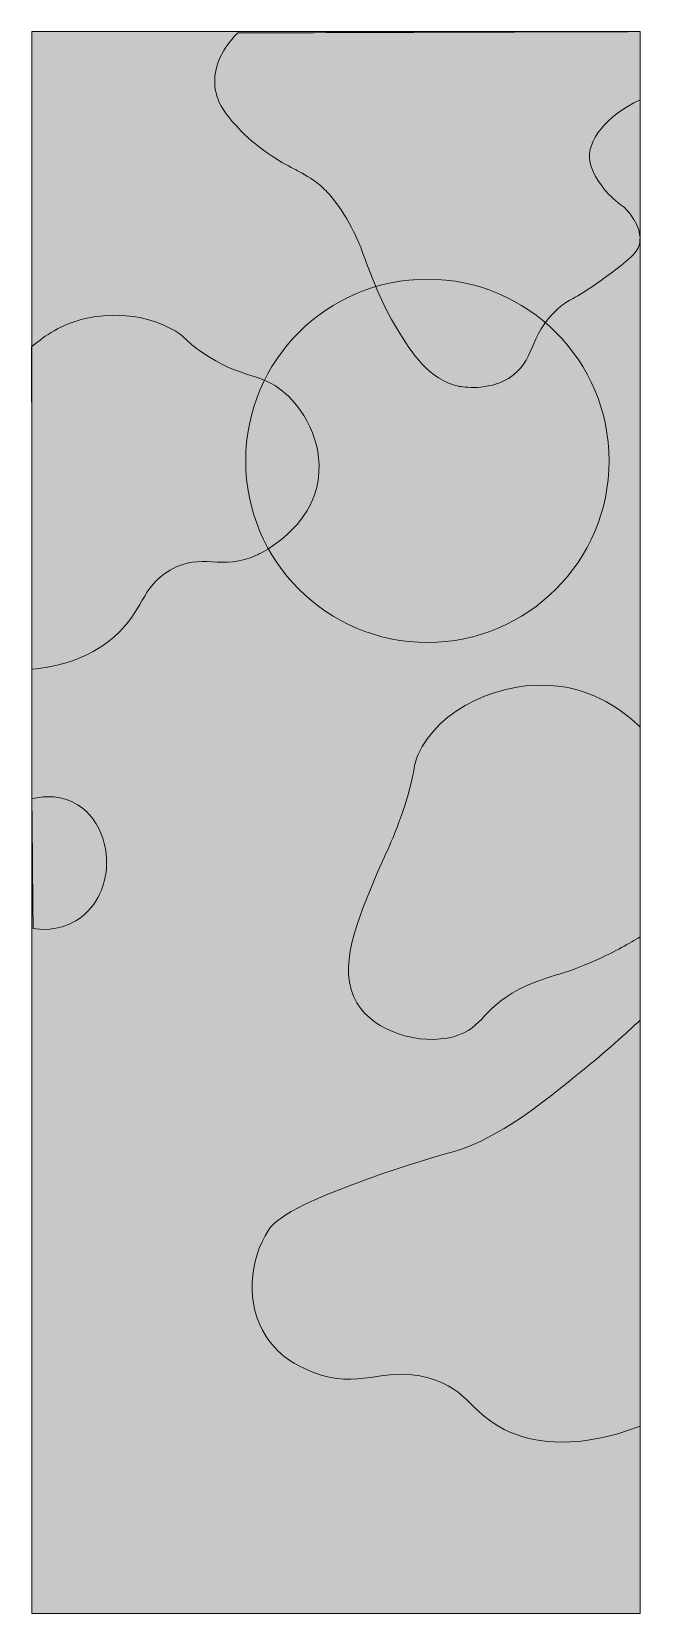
# Model space of a CAD drawing. Extents: x -902 to 1502, y -3603 to 2635.
import ezdxf

# ---------------------------------------------------------------- set-up
doc = ezdxf.new("R2010")
doc.units = 0
doc.header["$MEASUREMENT"] = 0
doc.layers.add('Capa 1', color=7, linetype='Continuous', lineweight=0)
doc.layers.add('Capa 2', color=7, linetype='Continuous', lineweight=0)

msp = doc.modelspace()

# ---------------------------------------------------------------- hatches: boundary and pattern name
at = {"layer": 'Capa 1', "transparency": 33554687}
h = msp.add_hatch(color=256, dxfattribs=at)
h.dxf.hatch_style = 2
h.set_gradient(color1=(34, 110, 144), color2=(50, 183, 190), rotation=278.87339)
edge = h.paths.add_edge_path()
edge.add_spline(control_points=[(-88.7, 2630.3), (-106.3, 2613.6), (-189.3, 2531.5), (-179.7, 2422), (-172.9, 2344.8), (-123.5, 2293.2), (-75.9, 2243.4), (-5.4, 2169.6), (96.4, 2110.7), (140.2, 2090), (147.3, 2086.6), (176.3, 2072.1), (210, 2048.9), (223.2, 2039.9), (237.7, 2028.1), (255.8, 2010.3), (255.8, 2010.3), (267.7, 1998.5), (278.7, 1985.6), (354.5, 1896.6), (398.7, 1775.6), (398.7, 1775.6), (435, 1676.3), (476.4, 1562.9), (539.9, 1461), (598.2, 1367.2), (663.1, 1263), (781.4, 1237.2), (797.6, 1233.7), (896.5, 1217.9), (977.9, 1267.8), (1088.3, 1335.6), (1051.1, 1433.6), (1174.3, 1543.4), (1222.3, 1586.1), (1225.2, 1568.8), (1345.3, 1655.6), (1462.1, 1740.1), (1489.8, 1766), (1495.8, 1803.6), (1498.6, 1821.1), (1502.2, 1873.2), (1434.6, 1943.1), (1415.4, 1955.5), (1388.9, 1975.3), (1363.1, 2005.2), (1359.6, 2009.3), (1307.4, 2070.8), (1298.5, 2123.4), (1284.9, 2203.8), (1365.4, 2306.1), (1497, 2366.3), (1497, 2456), (1497, 2545.7), (1497, 2635.4), (968.4, 2633.7), (439.9, 2632), (-88.7, 2630.3)], knot_values=[0, 0, 0, 0, 1, 1, 1, 2, 2, 2, 3, 3, 3, 4, 4, 4, 5, 5, 5, 6, 6, 6, 7, 7, 7, 8, 8, 8, 9, 9, 9, 10, 10, 10, 11, 11, 11, 12, 12, 12, 13, 13, 13, 14, 14, 14, 15, 15, 15, 16, 16, 16, 17, 17, 17, 18, 18, 18, 19, 19, 19, 19], degree=3, periodic=0)
h = msp.add_hatch(color=256, dxfattribs=at)
h.dxf.hatch_style = 2
h.set_gradient(color1=(116, 189, 129), color2=(38, 179, 167), rotation=185.06977)
edge = h.paths.add_edge_path()
edge.add_spline(control_points=[(-902.4, 1391.6), (-864.2, 1425.9), (-800.5, 1473), (-710.7, 1498.9), (-690.4, 1504.8), (-513.6, 1553), (-346.5, 1460.6), (-290.1, 1429.4), (-303.6, 1420.2), (-227.7, 1368.6), (-80.1, 1268.2), (-14.1, 1292.7), (75.2, 1226.7), (170.9, 1156.1), (247.1, 1015.9), (228.5, 874.1), (202.5, 675.5), (4.5, 579.5), (-9.2, 573.1), (-158.5, 503.6), (-228.3, 585.9), (-356.1, 511.8), (-472.7, 444.1), (-459.4, 350.3), (-578.4, 247.3), (-683.5, 156.4), (-809.9, 129.3), (-901.5, 120.8), (-901.8, 544.4), (-902.1, 968), (-902.4, 1391.6)], knot_values=[0, 0, 0, 0, 1, 1, 1, 2, 2, 2, 3, 3, 3, 4, 4, 4, 5, 5, 5, 6, 6, 6, 7, 7, 7, 8, 8, 8, 9, 9, 9, 10, 10, 10, 10], degree=3, periodic=0)
at = {"layer": 'Capa 1', "true_color": 0xd7e4ea, "transparency": 33554687}
h = msp.add_hatch(color=254, dxfattribs=at)
h.dxf.hatch_style = 2
edge = h.paths.add_edge_path()
edge.add_spline(control_points=[(1497.2, -934.9), (1458.1, -958.8), (1399.1, -992.5), (1324.2, -1026.3), (1187.2, -1088.2), (1147, -1083.7), (1052.9, -1125.9), (869.8, -1208.1), (885.8, -1295.3), (761, -1328.5), (630.1, -1363.4), (449.5, -1311), (379.8, -1194.6), (300.1, -1061.7), (381.9, -868.9), (462.2, -679.5), (495.3, -601.4), (534.2, -531.3), (575.5, -396.1), (614, -270.2), (600.2, -265.5), (621.9, -215.8), (698.3, -41.1), (951.1, 88.7), (1188.5, 52.1), (1342.7, 28.3), (1447.9, -59), (1497.6, -107.6), (1497.5, -383.4), (1497.4, -659.1), (1497.2, -934.9)], knot_values=[0, 0, 0, 0, 1, 1, 1, 2, 2, 2, 3, 3, 3, 4, 4, 4, 5, 5, 5, 6, 6, 6, 7, 7, 7, 8, 8, 8, 9, 9, 9, 10, 10, 10, 10], degree=3, periodic=0)
at = {"layer": 'Capa 1', "true_color": 0xe3efdf, "transparency": 33554687}
h = msp.add_hatch(color=254, dxfattribs=at)
h.dxf.hatch_style = 2
edge = h.paths.add_edge_path()
edge.add_spline(control_points=[(-896.4, -901.8), (-873.9, -905.4), (-800.2, -914.6), (-727.6, -871.1), (-629.6, -812.5), (-612.9, -705.9), (-609.9, -686.9), (-594, -585.5), (-633.8, -454), (-740.4, -403), (-807.3, -370.9), (-874, -383.3), (-901.5, -390.2), (-899.8, -560.7), (-898.1, -731.2), (-896.4, -901.8)], knot_values=[0, 0, 0, 0, 1, 1, 1, 2, 2, 2, 3, 3, 3, 4, 4, 4, 5, 5, 5, 5], degree=3, periodic=0)
at = {"layer": 'Capa 1', "transparency": 33554687}
h = msp.add_hatch(color=256, dxfattribs=at)
h.dxf.hatch_style = 2
h.set_gradient(color1=(34, 110, 144), color2=(50, 183, 190))
edge = h.paths.add_edge_path()
edge.add_spline(control_points=[(1497, -1263.5), (1442.6, -1314.7), (1364, -1385.8), (1265.1, -1465.8), (1123, -1580.8), (1023.4, -1661.5), (889.1, -1730.6), (768, -1792.8), (761.1, -1772.1), (482.3, -1868.7), (99, -2001.5), (52.3, -2061), (32.1, -2091.2), (-45.1, -2207.3), (-59.1, -2385.2), (21.9, -2510.7), (78.5, -2598.4), (164.8, -2634.7), (206.1, -2651.4), (389.9, -2725.9), (477.9, -2624.7), (661.4, -2674.4), (829.1, -2719.9), (827.1, -2823.4), (990.5, -2890.4), (1092.1, -2932), (1251.8, -2957.1), (1497, -2865), (1497, -2331.2), (1497, -1797.3), (1497, -1263.5)], knot_values=[0, 0, 0, 0, 1, 1, 1, 2, 2, 2, 3, 3, 3, 4, 4, 4, 5, 5, 5, 6, 6, 6, 7, 7, 7, 8, 8, 8, 9, 9, 9, 10, 10, 10, 10], degree=3, periodic=0)
at = {"layer": 'Capa 2', "true_color": 0xf3f8f6, "transparency": 33554687}
h = msp.add_hatch(color=7, dxfattribs=at)
h.dxf.hatch_style = 2
h.paths.add_polyline_path([(1497, -3603), (-901.5, -3603), (-901.5, 2635.4), (1497, 2635.4)])
at = {"layer": 'Capa 2', "true_color": 0xd7e4ea, "transparency": 33554687}
h = msp.add_hatch(color=254, dxfattribs=at)
h.dxf.hatch_style = 2
edge = h.paths.add_edge_path()
edge.add_arc((658.3, 942.8), 716.5, 0, 360)

# ---------------------------------------------------------------- linework, layer by layer
at = {"layer": 'Capa 1'}
for points, knots in [([(-88.7, 2630.3), (-106.3, 2613.6), (-189.3, 2531.5), (-179.7, 2422), (-172.9, 2344.8), (-123.5, 2293.2), (-75.9, 2243.4), (-5.4, 2169.6), (96.4, 2110.7), (140.2, 2090), (147.3, 2086.6), (176.3, 2072.1), (210, 2048.9), (223.2, 2039.9), (237.7, 2028.1), (255.8, 2010.3), (255.8, 2010.3), (267.7, 1998.5), (278.7, 1985.6), (354.5, 1896.6), (398.7, 1775.6), (398.7, 1775.6), (435, 1676.3), (476.4, 1562.9), (539.9, 1461), (598.2, 1367.2), (663.1, 1263), (781.4, 1237.2), (797.6, 1233.7), (896.5, 1217.9), (977.9, 1267.8), (1088.3, 1335.6), (1051.1, 1433.6), (1174.3, 1543.4), (1222.3, 1586.1), (1225.2, 1568.8), (1345.3, 1655.6), (1462.1, 1740.1), (1489.8, 1766), (1495.8, 1803.6), (1498.6, 1821.1), (1502.2, 1873.2), (1434.6, 1943.1), (1415.4, 1955.5), (1388.9, 1975.3), (1363.1, 2005.2), (1359.6, 2009.3), (1307.4, 2070.8), (1298.5, 2123.4), (1284.9, 2203.8), (1365.4, 2306.1), (1497, 2366.3), (1497, 2456), (1497, 2545.7), (1497, 2635.4), (968.4, 2633.7), (439.9, 2632), (-88.7, 2630.3)], [0, 0, 0, 0, 1, 1, 1, 2, 2, 2, 3, 3, 3, 4, 4, 4, 5, 5, 5, 6, 6, 6, 7, 7, 7, 8, 8, 8, 9, 9, 9, 10, 10, 10, 11, 11, 11, 12, 12, 12, 13, 13, 13, 14, 14, 14, 15, 15, 15, 16, 16, 16, 17, 17, 17, 18, 18, 18, 19, 19, 19, 19]), ([(-902.4, 1391.6), (-864.2, 1425.9), (-800.5, 1473), (-710.7, 1498.9), (-690.4, 1504.8), (-513.6, 1553), (-346.5, 1460.6), (-290.1, 1429.4), (-303.6, 1420.2), (-227.7, 1368.6), (-80.1, 1268.2), (-14.1, 1292.7), (75.2, 1226.7), (170.9, 1156.1), (247.1, 1015.9), (228.5, 874.1), (202.5, 675.5), (4.5, 579.5), (-9.2, 573.1), (-158.5, 503.6), (-228.3, 585.9), (-356.1, 511.8), (-472.7, 444.1), (-459.4, 350.3), (-578.4, 247.3), (-683.5, 156.4), (-809.9, 129.3), (-901.5, 120.8), (-901.8, 544.4), (-902.1, 968), (-902.4, 1391.6)], [0, 0, 0, 0, 1, 1, 1, 2, 2, 2, 3, 3, 3, 4, 4, 4, 5, 5, 5, 6, 6, 6, 7, 7, 7, 8, 8, 8, 9, 9, 9, 10, 10, 10, 10]), ([(1497.2, -934.9), (1458.1, -958.8), (1399.1, -992.5), (1324.2, -1026.3), (1187.2, -1088.2), (1147, -1083.7), (1052.9, -1125.9), (869.8, -1208.1), (885.8, -1295.3), (761, -1328.5), (630.1, -1363.4), (449.5, -1311), (379.8, -1194.6), (300.1, -1061.7), (381.9, -868.9), (462.2, -679.5), (495.3, -601.4), (534.2, -531.3), (575.5, -396.1), (614, -270.2), (600.2, -265.5), (621.9, -215.8), (698.3, -41.1), (951.1, 88.7), (1188.5, 52.1), (1342.7, 28.3), (1447.9, -59), (1497.6, -107.6), (1497.5, -383.4), (1497.4, -659.1), (1497.2, -934.9)], [0, 0, 0, 0, 1, 1, 1, 2, 2, 2, 3, 3, 3, 4, 4, 4, 5, 5, 5, 6, 6, 6, 7, 7, 7, 8, 8, 8, 9, 9, 9, 10, 10, 10, 10]), ([(-896.4, -901.8), (-873.9, -905.4), (-800.2, -914.6), (-727.6, -871.1), (-629.6, -812.5), (-612.9, -705.9), (-609.9, -686.9), (-594, -585.5), (-633.8, -454), (-740.4, -403), (-807.3, -370.9), (-874, -383.3), (-901.5, -390.2), (-899.8, -560.7), (-898.1, -731.2), (-896.4, -901.8)], [0, 0, 0, 0, 1, 1, 1, 2, 2, 2, 3, 3, 3, 4, 4, 4, 5, 5, 5, 5]), ([(1497, -1263.5), (1442.6, -1314.7), (1364, -1385.8), (1265.1, -1465.8), (1123, -1580.8), (1023.4, -1661.5), (889.1, -1730.6), (768, -1792.8), (761.1, -1772.1), (482.3, -1868.7), (99, -2001.5), (52.3, -2061), (32.1, -2091.2), (-45.1, -2207.3), (-59.1, -2385.2), (21.9, -2510.7), (78.5, -2598.4), (164.8, -2634.7), (206.1, -2651.4), (389.9, -2725.9), (477.9, -2624.7), (661.4, -2674.4), (829.1, -2719.9), (827.1, -2823.4), (990.5, -2890.4), (1092.1, -2932), (1251.8, -2957.1), (1497, -2865), (1497, -2331.2), (1497, -1797.3), (1497, -1263.5)], [0, 0, 0, 0, 1, 1, 1, 2, 2, 2, 3, 3, 3, 4, 4, 4, 5, 5, 5, 6, 6, 6, 7, 7, 7, 8, 8, 8, 9, 9, 9, 10, 10, 10, 10])]:
    msp.add_open_spline(points, degree=3, knots=knots, dxfattribs=at)
at = {"layer": 'Capa 2'}
msp.add_lwpolyline([(1497, -3603), (-901.5, -3603), (-901.5, 2635.4), (1497, 2635.4)], close=True, dxfattribs=at)
msp.add_circle((658.3, 942.8), 716.5, dxfattribs=at)

doc.saveas('drawing.dxf')
